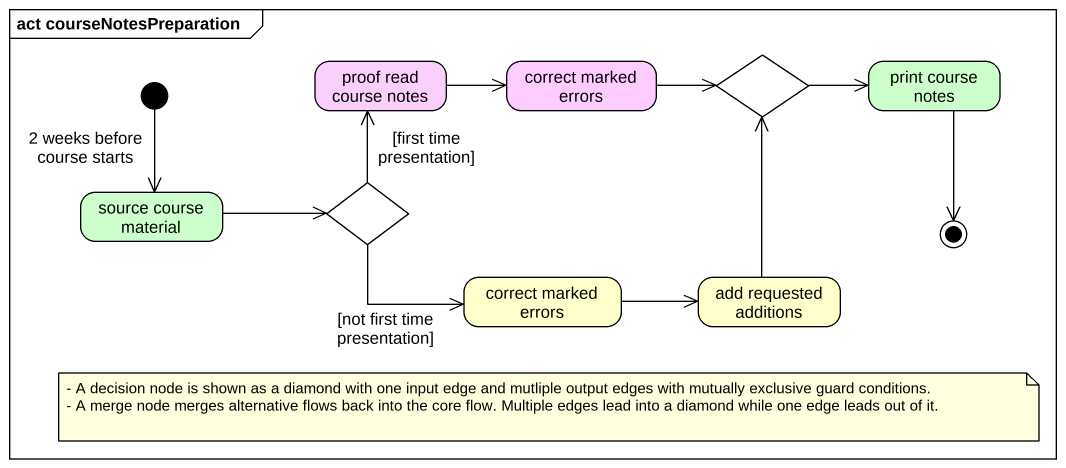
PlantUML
@startuml
mainframe act courseNotesPreparation
hide empty description
state "proof read course notes" as proof_read_course_notes #FACFFB
state "correct marked errors" as correct_marked_errors #FFCCFF
state choice1 <<choice>>
state "print course notes" as print_course_notes #CCFFCC
state "source course material" as source_course_material #CCFFCC
state choice2 <<choice>>
state "correct marked errors" as correct_marked_errors_2 #FFFFCC
state "add requested additions" as add_requested_additions #FFFFCC
[*] --> source_course_material : 2 weeks before course starts
proof_read_course_notes -right-> correct_marked_errors
correct_marked_errors -right-> choice1
choice1 -right-> print_course_notes
source_course_material -right-> choice2
choice2 -up-> proof_read_course_notes : [first time presentation]
choice2 -right-> correct_marked_errors_2 : [not first time presentation]
correct_marked_errors_2 -right-> add_requested_additions
add_requested_additions -up-> choice1
print_course_notes --> [*]
note as N1
  - A decision node is shown as a diamond with one input edge and mutliple output edges with mutually exclusive guard conditions.
  - A merge node merges alternative flows back into the core flow. Multiple edges lead into a diamond while one edge leads out of it.
end note
@enduml
